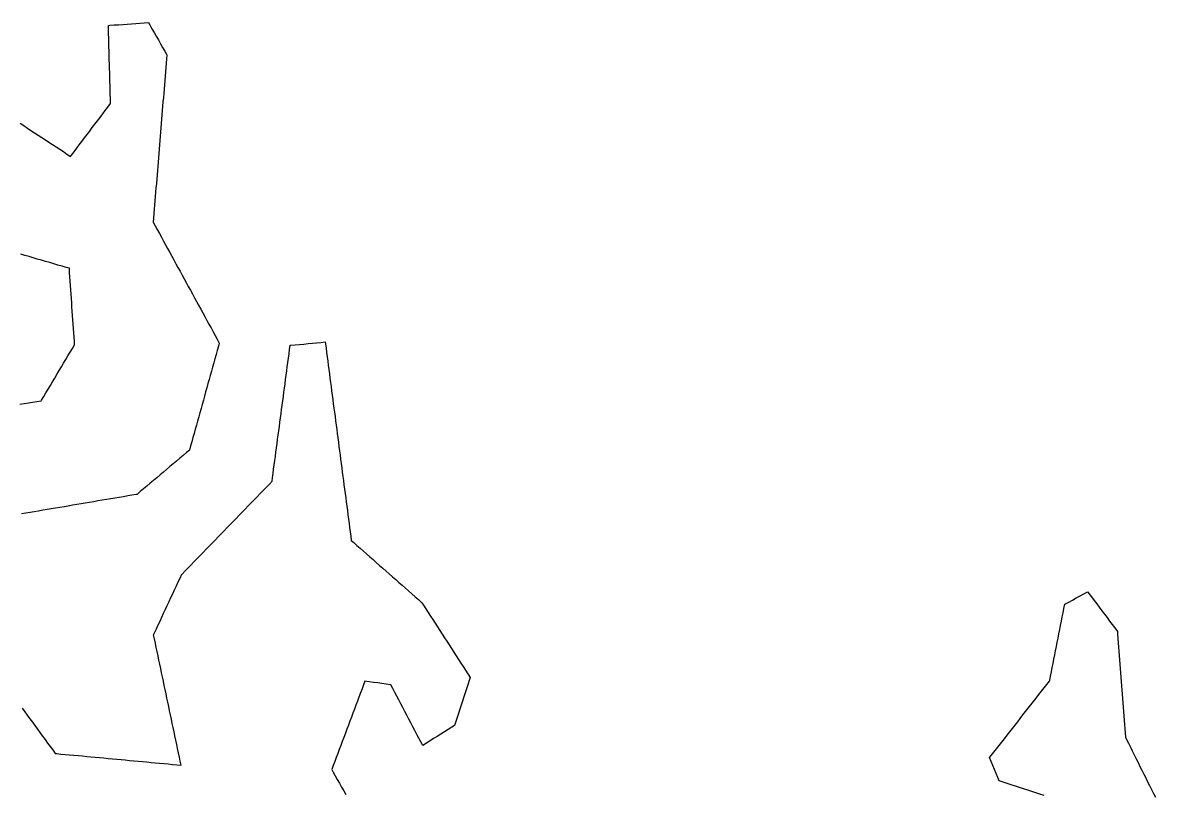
# Model space of a CAD drawing. Header units: millimetres. Extents: x 32 to 3054, y 42 to 5568.
# Drawn here: x 2369.1 to 2632.1, y 1832 to 2011.1 of the extents above; entities that cross this region are included whole.
import ezdxf

# ---------------------------------------------------------------- set-up
doc = ezdxf.new("R2010")
doc.units = ezdxf.units.MM
doc.layers.add('ALL_ISLANDS', color=7, linetype='Continuous')
doc.layers.add('OUTLINE_ISLAND_01', color=7, linetype='Continuous')

msp = doc.modelspace()

# ---------------------------------------------------------------- linework, layer by layer
at = {"layer": 'ALL_ISLANDS'}
for points in [[(2368.5481, 1987.7109), (2369.384, 1987.162), (2370.2199, 1986.6131), (2371.0558, 1986.0642), (2371.8917, 1985.5153), (2372.7276, 1984.9664), (2373.5634, 1984.4175), (2374.3993, 1983.8686), (2375.2352, 1983.3197), (2376.0711, 1982.7708), (2376.907, 1982.2219), (2377.7429, 1981.673), (2378.5788, 1981.1241), (2379.4147, 1980.5752), (2380.2506, 1980.0263), (2380.4685, 1980.3145), (2381.0718, 1981.112), (2381.6751, 1981.9095), (2382.2783, 1982.7071), (2382.8816, 1983.5046), (2383.4849, 1984.3021), (2384.0882, 1985.0997), (2384.6914, 1985.8972), (2385.2947, 1986.6947), (2385.898, 1987.4923), (2386.5012, 1988.2898), (2387.1045, 1989.0873), (2387.7078, 1989.8849), (2388.3111, 1990.6824), (2388.9143, 1991.4799), (2389.5176, 1992.2775), (2389.5133, 1992.4401), (2389.4866, 1993.4398), (2389.4598, 1994.4394), (2389.4331, 1995.4391), (2389.4064, 1996.4387), (2389.3797, 1997.4383), (2389.353, 1998.438), (2389.3262, 1999.4376), (2389.2995, 2000.4373), (2389.2728, 2001.4369), (2389.2461, 2002.4366), (2389.2194, 2003.4362), (2389.1926, 2004.4358), (2389.1659, 2005.4355), (2389.1392, 2006.4351), (2389.1125, 2007.4348), (2389.0858, 2008.4344), (2389.059, 2009.4341), (2389.0323, 2010.4337), (2389.3791, 2010.457), (2390.3768, 2010.5239), (2391.3746, 2010.5908), (2392.3723, 2010.6577), (2393.3701, 2010.7247), (2394.3678, 2010.7916), (2395.3656, 2010.8585), (2396.3634, 2010.9254), (2397.3611, 2010.9923), (2398.3589, 2011.0593), (2398.6548, 2010.5362), (2399.1472, 2009.6659), (2399.6397, 2008.7955), (2400.1321, 2007.9251), (2400.6245, 2007.0548), (2401.1169, 2006.1844), (2401.6094, 2005.3141), (2402.1018, 2004.4437), (2402.5942, 2003.5734), (2402.5173, 2002.6294), (2402.4361, 2001.6327), (2402.3549, 2000.636), (2402.2737, 1999.6393), (2402.1924, 1998.6426), (2402.1112, 1997.6459), (2402.03, 1996.6492), (2401.9488, 1995.6525), (2401.8676, 1994.6558), (2401.7864, 1993.6591), (2401.7052, 1992.6624), (2401.6239, 1991.6657), (2401.5427, 1990.669), (2401.4615, 1989.6723), (2401.3803, 1988.6756), (2401.2991, 1987.6789), (2401.2179, 1986.6822), (2401.1367, 1985.6855), (2401.0554, 1984.6888), (2400.9742, 1983.6921), (2400.893, 1982.6954), (2400.8118, 1981.6987), (2400.7306, 1980.702), (2400.6494, 1979.7053), (2400.5682, 1978.7086), (2400.4869, 1977.7119), (2400.4057, 1976.7152), (2400.3245, 1975.7185), (2400.2433, 1974.7219), (2400.1621, 1973.7252), (2400.0809, 1972.7285), (2399.9997, 1971.7318), (2399.9185, 1970.7351), (2399.8372, 1969.7384), (2399.756, 1968.7417), (2399.6748, 1967.745), (2399.5936, 1966.7483), (2399.5124, 1965.7516), (2399.4312, 1964.7549), (2399.8974, 1963.9025), (2400.3773, 1963.0252), (2400.8572, 1962.1478), (2401.3371, 1961.2705), (2401.817, 1960.3932), (2402.2969, 1959.5158), (2402.7768, 1958.6385), (2403.2567, 1957.7612), (2403.7366, 1956.8839), (2404.2164, 1956.0065), (2404.6963, 1955.1292), (2405.1762, 1954.2519), (2405.6561, 1953.3746), (2406.136, 1952.4972), (2406.6159, 1951.6199), (2407.0958, 1950.7426), (2407.5757, 1949.8652), (2408.0556, 1948.9879), (2408.5355, 1948.1106), (2409.0154, 1947.2333), (2409.4952, 1946.3559), (2409.9751, 1945.4786), (2410.455, 1944.6013), (2410.9349, 1943.7239), (2411.4148, 1942.8466), (2411.8947, 1941.9693), (2412.3746, 1941.092), (2412.8545, 1940.2146), (2413.3344, 1939.3373), (2413.8143, 1938.46), (2414.2942, 1937.5826), (2414.774, 1936.7053), (2414.5657, 1935.9589), (2414.2969, 1934.9957), (2414.028, 1934.0325), (2413.7592, 1933.0693), (2413.4904, 1932.1062), (2413.2215, 1931.143), (2412.9527, 1930.1798), (2412.6839, 1929.2166), (2412.415, 1928.2534), (2412.1462, 1927.2902), (2411.8773, 1926.327), (2411.6085, 1925.3639), (2411.3397, 1924.4007), (2411.0708, 1923.4375), (2410.802, 1922.4743), (2410.5332, 1921.5111), (2410.2643, 1920.5479), (2409.9955, 1919.5847), (2409.7267, 1918.6216), (2409.4578, 1917.6584), (2409.189, 1916.6952), (2408.9201, 1915.732), (2408.6513, 1914.7688), (2408.3825, 1913.8056), (2408.1136, 1912.8424), (2407.8448, 1911.8793), (2407.131, 1911.2755), (2406.3675, 1910.6297), (2405.604, 1909.9839), (2404.8405, 1909.338), (2404.077, 1908.6922), (2403.3135, 1908.0464), (2402.55, 1907.4006), (2401.7865, 1906.7548), (2401.023, 1906.109), (2400.2595, 1905.4632), (2399.496, 1904.8173), (2398.7325, 1904.1715), (2397.969, 1903.5257), (2397.2056, 1902.8799), (2396.4421, 1902.2341), (2395.6786, 1901.5883), (2395.4891, 1901.5563), (2394.503, 1901.3901), (2393.5169, 1901.2238), (2392.5308, 1901.0575), (2391.5447, 1900.8913), (2390.5586, 1900.725), (2389.5726, 1900.5587), (2388.5865, 1900.3924), (2387.6004, 1900.2262), (2386.6143, 1900.0599), (2385.6282, 1899.8936), (2384.6422, 1899.7274), (2383.6561, 1899.5611), (2382.67, 1899.3948), (2381.6839, 1899.2286), (2380.6978, 1899.0623), (2379.7118, 1898.896), (2378.7257, 1898.7297), (2377.7396, 1898.5635), (2376.7535, 1898.3972), (2375.7674, 1898.2309), (2374.7814, 1898.0647), (2373.7953, 1897.8984), (2372.8092, 1897.7321), (2371.8231, 1897.5659), (2370.837, 1897.3996), (2369.851, 1897.2333), (2368.8649, 1897.0671)], [(2368.4743, 1922.5205), (2369.4627, 1922.6725), (2370.451, 1922.8245), (2371.4394, 1922.9766), (2372.4278, 1923.1286), (2373.4162, 1923.2806), (2373.5046, 1923.4292), (2374.016, 1924.2885), (2374.5274, 1925.1478), (2375.0388, 1926.0071), (2375.5503, 1926.8665), (2376.0617, 1927.7258), (2376.5731, 1928.5851), (2377.0845, 1929.4445), (2377.596, 1930.3038), (2378.1074, 1931.1631), (2378.6188, 1932.0224), (2379.1302, 1932.8818), (2379.6417, 1933.7411), (2380.1531, 1934.6004), (2380.6645, 1935.4597), (2381.1759, 1936.3191), (2381.1227, 1937.0976), (2381.0544, 1938.0952), (2380.9861, 1939.0929), (2380.9178, 1940.0906), (2380.8496, 1941.0882), (2380.7813, 1942.0859), (2380.713, 1943.0836), (2380.6448, 1944.0812), (2380.5765, 1945.0789), (2380.5082, 1946.0766), (2380.4399, 1947.0742), (2380.3717, 1948.0719), (2380.3034, 1949.0696), (2380.2351, 1950.0672), (2380.1669, 1951.0649), (2380.0986, 1952.0626), (2380.0303, 1953.0602), (2379.962, 1954.0579), (2379.2468, 1954.2654), (2378.2864, 1954.544), (2377.326, 1954.8226), (2376.3656, 1955.1013), (2375.4052, 1955.3799), (2374.4448, 1955.6585), (2373.4844, 1955.9371), (2372.524, 1956.2158), (2371.5636, 1956.4944), (2370.6032, 1956.773), (2369.6428, 1957.0516), (2368.6824, 1957.3303)], [(2369.0138, 1851.961), (2369.6046, 1851.1542), (2370.1955, 1850.3474), (2370.7863, 1849.5406), (2371.3771, 1848.7338), (2371.9679, 1847.927), (2372.5588, 1847.1202), (2373.1496, 1846.3134), (2373.7404, 1845.5066), (2374.3312, 1844.6998), (2374.9221, 1843.893), (2375.5129, 1843.0862), (2376.1037, 1842.2794), (2376.6945, 1841.4726), (2377.0253, 1841.4419), (2378.021, 1841.3493), (2379.0167, 1841.2568), (2380.0124, 1841.1642), (2381.0081, 1841.0716), (2382.0038, 1840.9791), (2382.9995, 1840.8865), (2383.9952, 1840.794), (2384.991, 1840.7014), (2385.9867, 1840.6088), (2386.9824, 1840.5163), (2387.9781, 1840.4237), (2388.9738, 1840.3312), (2389.9695, 1840.2386), (2390.9652, 1840.146), (2391.9609, 1840.0535), (2392.9566, 1839.9609), (2393.9523, 1839.8684), (2394.948, 1839.7758), (2395.9437, 1839.6832), (2396.9394, 1839.5907), (2397.9351, 1839.4981), (2398.9309, 1839.4056), (2399.9266, 1839.313), (2400.9223, 1839.2204), (2401.918, 1839.1279), (2402.9137, 1839.0353), (2403.9094, 1838.9428), (2404.9051, 1838.8502), (2405.9008, 1838.7576), (2405.711, 1839.6587), (2405.505, 1840.6373), (2405.2989, 1841.6158), (2405.0928, 1842.5943), (2404.8867, 1843.5729), (2404.6806, 1844.5514), (2404.4746, 1845.5299), (2404.2685, 1846.5085), (2404.0624, 1847.487), (2403.8563, 1848.4655), (2403.6502, 1849.4441), (2403.4442, 1850.4226), (2403.2381, 1851.4011), (2403.032, 1852.3797), (2402.8259, 1853.3582), (2402.6198, 1854.3367), (2402.4138, 1855.3153), (2402.2077, 1856.2938), (2402.0016, 1857.2723), (2401.7955, 1858.2509), (2401.5894, 1859.2294), (2401.3834, 1860.208), (2401.1773, 1861.1865), (2400.9712, 1862.165), (2400.7651, 1863.1436), (2400.559, 1864.1221), (2400.353, 1865.1006), (2400.1469, 1866.0792), (2399.9408, 1867.0577), (2399.7347, 1868.0362), (2399.5286, 1869.0148), (2399.7466, 1869.4823), (2400.1691, 1870.3887), (2400.5916, 1871.295), (2401.0142, 1872.2014), (2401.4367, 1873.1077), (2401.8592, 1874.0141), (2402.2817, 1874.9204), (2402.7043, 1875.8268), (2403.1268, 1876.7331), (2403.5493, 1877.6395), (2403.9718, 1878.5458), (2404.3943, 1879.4522), (2404.8169, 1880.3585), (2405.2394, 1881.2649), (2405.6619, 1882.1712), (2406.0844, 1883.0776), (2406.1229, 1883.1172), (2406.8196, 1883.8346), (2407.5163, 1884.552), (2408.213, 1885.2694), (2408.9097, 1885.9867), (2409.6064, 1886.7041), (2410.3031, 1887.4215), (2410.9998, 1888.1388), (2411.6965, 1888.8562), (2412.3932, 1889.5736), (2413.0899, 1890.291), (2413.7865, 1891.0083), (2414.4832, 1891.7257), (2415.1799, 1892.4431), (2415.8766, 1893.1604), (2416.5733, 1893.8778), (2417.27, 1894.5952), (2417.9667, 1895.3126), (2418.6634, 1896.0299), (2419.3601, 1896.7473), (2420.0568, 1897.4647), (2420.7535, 1898.182), (2421.4501, 1898.8994), (2422.1468, 1899.6168), (2422.8435, 1900.3341), (2423.5402, 1901.0515), (2424.2369, 1901.7689), (2424.9336, 1902.4863), (2425.6303, 1903.2036), (2426.327, 1903.921), (2427.0237, 1904.6384), (2427.1331, 1905.4588), (2427.2654, 1906.45), (2427.3976, 1907.4413), (2427.5299, 1908.4325), (2427.6621, 1909.4237), (2427.7944, 1910.4149), (2427.9266, 1911.4061), (2428.0589, 1912.3973), (2428.1911, 1913.3886), (2428.3234, 1914.3798), (2428.4556, 1915.371), (2428.5879, 1916.3622), (2428.7201, 1917.3534), (2428.8524, 1918.3446), (2428.9846, 1919.3359), (2429.1169, 1920.3271), (2429.2491, 1921.3183), (2429.3813, 1922.3095), (2429.5136, 1923.3007), (2429.6458, 1924.2919), (2429.7781, 1925.2832), (2429.9103, 1926.2744), (2430.0426, 1927.2656), (2430.1748, 1928.2568), (2430.3071, 1929.248), (2430.4393, 1930.2392), (2430.5716, 1931.2305), (2430.7038, 1932.2217), (2430.8361, 1933.2129), (2430.9683, 1934.2041), (2431.1006, 1935.1953), (2431.2328, 1936.1865), (2431.3994, 1936.2024), (2432.3949, 1936.2971), (2433.3904, 1936.3918), (2434.3859, 1936.4865), (2435.3814, 1936.5812), (2436.3769, 1936.6759), (2437.3725, 1936.7706), (2438.368, 1936.8652), (2439.3635, 1936.9599), (2439.4223, 1936.5122), (2439.5527, 1935.5207), (2439.6831, 1934.5292), (2439.8134, 1933.5378), (2439.9438, 1932.5463), (2440.0742, 1931.5548), (2440.2045, 1930.5634), (2440.3349, 1929.5719), (2440.4653, 1928.5804), (2440.5956, 1927.589), (2440.726, 1926.5975), (2440.8564, 1925.606), (2440.9867, 1924.6146), (2441.1171, 1923.6231), (2441.2474, 1922.6316), (2441.3778, 1921.6402), (2441.5082, 1920.6487), (2441.6385, 1919.6572), (2441.7689, 1918.6658), (2441.8993, 1917.6743), (2442.0296, 1916.6828), (2442.16, 1915.6914), (2442.2904, 1914.6999), (2442.4207, 1913.7084), (2442.5511, 1912.717), (2442.6815, 1911.7255), (2442.8118, 1910.734), (2442.9422, 1909.7426), (2443.0726, 1908.7511), (2443.2029, 1907.7596), (2443.3333, 1906.7682), (2443.4637, 1905.7767), (2443.594, 1904.7852), (2443.7244, 1903.7938), (2443.8547, 1902.8023), (2443.9851, 1901.8108), (2444.1155, 1900.8194), (2444.2458, 1899.8279), (2444.3762, 1898.8364), (2444.5066, 1897.845), (2444.6369, 1896.8535), (2444.7673, 1895.8621), (2444.8977, 1894.8706), (2445.028, 1893.8791), (2445.1584, 1892.8877), (2445.2888, 1891.8962), (2445.4191, 1890.9047), (2445.9787, 1890.4118), (2446.7291, 1889.7508), (2447.4795, 1889.0898), (2448.2298, 1888.4288), (2448.9802, 1887.7678), (2449.7306, 1887.1068), (2450.481, 1886.4458), (2451.2314, 1885.7848), (2451.9818, 1885.1238), (2452.7321, 1884.4627), (2453.4825, 1883.8017), (2454.2329, 1883.1407), (2454.9833, 1882.4797), (2455.7337, 1881.8187), (2456.484, 1881.1577), (2457.2344, 1880.4967), (2457.9848, 1879.8357), (2458.7352, 1879.1747), (2459.4856, 1878.5137), (2460.236, 1877.8527), (2460.9863, 1877.1917), (2461.7367, 1876.5307), (2462.1529, 1875.889), (2462.6971, 1875.05), (2463.2412, 1874.211), (2463.7853, 1873.372), (2464.3295, 1872.533), (2464.8736, 1871.694), (2465.4178, 1870.855), (2465.9619, 1870.016), (2466.5061, 1869.177), (2467.0502, 1868.338), (2467.5943, 1867.499), (2468.1385, 1866.66), (2468.6826, 1865.821), (2469.2268, 1864.982), (2469.7709, 1864.1431), (2470.315, 1863.3041), (2470.8592, 1862.4651), (2471.4033, 1861.6261), (2471.9475, 1860.7871), (2472.4916, 1859.9481), (2473.0358, 1859.1091), (2472.8008, 1858.3878), (2472.4911, 1857.437), (2472.1813, 1856.4862), (2471.8716, 1855.5353), (2471.5619, 1854.5845), (2471.2521, 1853.6337), (2470.9424, 1852.6829), (2470.6326, 1851.732), (2470.3229, 1850.7812), (2470.0132, 1849.8304), (2469.7034, 1848.8796), (2469.3937, 1847.9288), (2468.7908, 1847.5546), (2467.9412, 1847.0272), (2467.0916, 1846.4998), (2466.2419, 1845.9724), (2465.3923, 1845.4451), (2464.5427, 1844.9177), (2463.693, 1844.3903), (2462.8434, 1843.8629), (2461.9938, 1843.3356), (2461.5737, 1844.1373), (2461.1095, 1845.023), (2460.6454, 1845.9088), (2460.1812, 1846.7946), (2459.7171, 1847.6803), (2459.253, 1848.5661), (2458.7888, 1849.4518), (2458.3247, 1850.3376), (2457.8605, 1851.2234), (2457.3964, 1852.1091), (2456.9322, 1852.9949), (2456.4681, 1853.8806), (2456.004, 1854.7664), (2455.5398, 1855.6522), (2455.0757, 1856.5379), (2454.6115, 1857.4237), (2454.5279, 1857.4347), (2453.5365, 1857.5658), (2452.5451, 1857.6968), (2451.5538, 1857.8279), (2450.5624, 1857.9589), (2449.571, 1858.0899), (2448.5796, 1858.221), (2448.2645, 1857.3832), (2447.9123, 1856.4472), (2447.5602, 1855.5113), (2447.2081, 1854.5753), (2446.856, 1853.6393), (2446.5039, 1852.7034), (2446.1518, 1851.7674), (2445.7997, 1850.8315), (2445.4476, 1849.8955), (2445.0955, 1848.9596), (2444.7433, 1848.0236), (2444.3912, 1847.0876), (2444.0391, 1846.1517), (2443.687, 1845.2157), (2443.3349, 1844.2798), (2442.9828, 1843.3438), (2442.6307, 1842.4078), (2442.2786, 1841.4719), (2441.9265, 1840.5359), (2441.5744, 1839.6), (2441.2222, 1838.664), (2440.8701, 1837.7281), (2441.193, 1837.1563), (2441.6847, 1836.2856), (2442.1764, 1835.4148), (2442.6681, 1834.544), (2443.1598, 1833.6733), (2443.6515, 1832.8025), (2444.1432, 1831.9317)], [(2606.2477, 1831.707), (2605.2983, 1832.0209), (2604.3488, 1832.3349), (2603.3994, 1832.6489), (2602.45, 1832.9629), (2601.5006, 1833.2769), (2600.5511, 1833.5909), (2599.6017, 1833.9049), (2598.6523, 1834.2188), (2597.7029, 1834.5328), (2596.7534, 1834.8468), (2595.804, 1835.1608), (2595.4992, 1835.9028), (2595.1192, 1836.8278), (2594.7392, 1837.7527), (2594.3592, 1838.6777), (2593.9792, 1839.6027), (2593.5992, 1840.5277), (2593.9458, 1840.9687), (2594.5638, 1841.7549), (2595.1818, 1842.5411), (2595.7997, 1843.3273), (2596.4177, 1844.1135), (2597.0357, 1844.8997), (2597.6537, 1845.6859), (2598.2717, 1846.4721), (2598.8896, 1847.2582), (2599.5076, 1848.0444), (2600.1256, 1848.8306), (2600.7436, 1849.6168), (2601.3616, 1850.403), (2601.9795, 1851.1892), (2602.5975, 1851.9754), (2603.2155, 1852.7616), (2603.8335, 1853.5478), (2604.4514, 1854.334), (2605.0694, 1855.1202), (2605.6874, 1855.9064), (2606.3054, 1856.6926), (2606.9234, 1857.4788), (2607.5413, 1858.265), (2607.5769, 1858.4454), (2607.7699, 1859.4266), (2607.963, 1860.4078), (2608.1561, 1861.389), (2608.3491, 1862.3702), (2608.5422, 1863.3514), (2608.7353, 1864.3326), (2608.9284, 1865.3137), (2609.1214, 1866.2949), (2609.3145, 1867.2761), (2609.5076, 1868.2573), (2609.7006, 1869.2385), (2609.8937, 1870.2197), (2610.0868, 1871.2008), (2610.2799, 1872.182), (2610.4729, 1873.1632), (2610.666, 1874.1444), (2610.8591, 1875.1256), (2611.0521, 1876.1068), (2611.0887, 1876.1267), (2611.9666, 1876.6055), (2612.8445, 1877.0843), (2613.7225, 1877.5631), (2614.6004, 1878.0419), (2615.4783, 1878.5207), (2616.3562, 1878.9995), (2616.6668, 1878.5859), (2617.2673, 1877.7863), (2617.8678, 1876.9867), (2618.4683, 1876.1871), (2619.0688, 1875.3874), (2619.6693, 1874.5878), (2620.2698, 1873.7882), (2620.8703, 1872.9886), (2621.4709, 1872.189), (2622.0714, 1871.3893), (2622.6719, 1870.5897), (2623.2724, 1869.7901), (2623.3197, 1869.169), (2623.3958, 1868.1719), (2623.4718, 1867.1748), (2623.5479, 1866.1777), (2623.6239, 1865.1806), (2623.7, 1864.1835), (2623.776, 1863.1864), (2623.8521, 1862.1893), (2623.9281, 1861.1922), (2624.0042, 1860.1951), (2624.0802, 1859.198), (2624.1563, 1858.2009), (2624.2323, 1857.2038), (2624.3083, 1856.2067), (2624.3844, 1855.2096), (2624.4604, 1854.2125), (2624.5365, 1853.2154), (2624.6125, 1852.2183), (2624.6886, 1851.2212), (2624.7646, 1850.224), (2624.8407, 1849.2269), (2624.9167, 1848.2298), (2624.9928, 1847.2327), (2625.0688, 1846.2356), (2625.1449, 1845.2385), (2625.3936, 1844.7397), (2625.8399, 1843.8448), (2626.2862, 1842.9499), (2626.7325, 1842.055), (2627.1788, 1841.1602), (2627.6251, 1840.2653), (2628.0714, 1839.3704), (2628.5177, 1838.4755), (2628.9639, 1837.5806), (2629.4102, 1836.6857), (2629.8565, 1835.7908), (2630.3028, 1834.8959), (2630.7491, 1834.001), (2631.1954, 1833.1062), (2631.6417, 1832.2113), (2632.088, 1831.3164)]]:
    msp.add_lwpolyline(points, dxfattribs=at)
at = {"layer": 'OUTLINE_ISLAND_01'}
for points in [[(2368.5481, 1987.7109), (2369.384, 1987.162), (2370.2199, 1986.6131), (2371.0558, 1986.0642), (2371.8917, 1985.5153), (2372.7276, 1984.9664), (2373.5634, 1984.4175), (2374.3993, 1983.8686), (2375.2352, 1983.3197), (2376.0711, 1982.7708), (2376.907, 1982.2219), (2377.7429, 1981.673), (2378.5788, 1981.1241), (2379.4147, 1980.5752), (2380.2506, 1980.0263), (2380.4685, 1980.3145), (2381.0718, 1981.112), (2381.6751, 1981.9095), (2382.2783, 1982.7071), (2382.8816, 1983.5046), (2383.4849, 1984.3021), (2384.0882, 1985.0997), (2384.6914, 1985.8972), (2385.2947, 1986.6947), (2385.898, 1987.4923), (2386.5012, 1988.2898), (2387.1045, 1989.0873), (2387.7078, 1989.8849), (2388.3111, 1990.6824), (2388.9143, 1991.4799), (2389.5176, 1992.2775), (2389.5133, 1992.4401), (2389.4866, 1993.4398), (2389.4598, 1994.4394), (2389.4331, 1995.4391), (2389.4064, 1996.4387), (2389.3797, 1997.4383), (2389.353, 1998.438), (2389.3262, 1999.4376), (2389.2995, 2000.4373), (2389.2728, 2001.4369), (2389.2461, 2002.4366), (2389.2194, 2003.4362), (2389.1926, 2004.4358), (2389.1659, 2005.4355), (2389.1392, 2006.4351), (2389.1125, 2007.4348), (2389.0858, 2008.4344), (2389.059, 2009.4341), (2389.0323, 2010.4337), (2389.3791, 2010.457), (2390.3768, 2010.5239), (2391.3746, 2010.5908), (2392.3723, 2010.6577), (2393.3701, 2010.7247), (2394.3678, 2010.7916), (2395.3656, 2010.8585), (2396.3634, 2010.9254), (2397.3611, 2010.9923), (2398.3589, 2011.0593), (2398.6548, 2010.5362), (2399.1472, 2009.6659), (2399.6397, 2008.7955), (2400.1321, 2007.9251), (2400.6245, 2007.0548), (2401.1169, 2006.1844), (2401.6094, 2005.3141), (2402.1018, 2004.4437), (2402.5942, 2003.5734), (2402.5173, 2002.6294), (2402.4361, 2001.6327), (2402.3549, 2000.636), (2402.2737, 1999.6393), (2402.1924, 1998.6426), (2402.1112, 1997.6459), (2402.03, 1996.6492), (2401.9488, 1995.6525), (2401.8676, 1994.6558), (2401.7864, 1993.6591), (2401.7052, 1992.6624), (2401.6239, 1991.6657), (2401.5427, 1990.669), (2401.4615, 1989.6723), (2401.3803, 1988.6756), (2401.2991, 1987.6789), (2401.2179, 1986.6822), (2401.1367, 1985.6855), (2401.0554, 1984.6888), (2400.9742, 1983.6921), (2400.893, 1982.6954), (2400.8118, 1981.6987), (2400.7306, 1980.702), (2400.6494, 1979.7053), (2400.5682, 1978.7086), (2400.4869, 1977.7119), (2400.4057, 1976.7152), (2400.3245, 1975.7185), (2400.2433, 1974.7219), (2400.1621, 1973.7252), (2400.0809, 1972.7285), (2399.9997, 1971.7318), (2399.9185, 1970.7351), (2399.8372, 1969.7384), (2399.756, 1968.7417), (2399.6748, 1967.745), (2399.5936, 1966.7483), (2399.5124, 1965.7516), (2399.4312, 1964.7549), (2399.8974, 1963.9025), (2400.3773, 1963.0252), (2400.8572, 1962.1478), (2401.3371, 1961.2705), (2401.817, 1960.3932), (2402.2969, 1959.5158), (2402.7768, 1958.6385), (2403.2567, 1957.7612), (2403.7366, 1956.8839), (2404.2164, 1956.0065), (2404.6963, 1955.1292), (2405.1762, 1954.2519), (2405.6561, 1953.3746), (2406.136, 1952.4972), (2406.6159, 1951.6199), (2407.0958, 1950.7426), (2407.5757, 1949.8652), (2408.0556, 1948.9879), (2408.5355, 1948.1106), (2409.0154, 1947.2333), (2409.4952, 1946.3559), (2409.9751, 1945.4786), (2410.455, 1944.6013), (2410.9349, 1943.7239), (2411.4148, 1942.8466), (2411.8947, 1941.9693), (2412.3746, 1941.092), (2412.8545, 1940.2146), (2413.3344, 1939.3373), (2413.8143, 1938.46), (2414.2942, 1937.5826), (2414.774, 1936.7053), (2414.5657, 1935.9589), (2414.2969, 1934.9957), (2414.028, 1934.0325), (2413.7592, 1933.0693), (2413.4904, 1932.1062), (2413.2215, 1931.143), (2412.9527, 1930.1798), (2412.6839, 1929.2166), (2412.415, 1928.2534), (2412.1462, 1927.2902), (2411.8773, 1926.327), (2411.6085, 1925.3639), (2411.3397, 1924.4007), (2411.0708, 1923.4375), (2410.802, 1922.4743), (2410.5332, 1921.5111), (2410.2643, 1920.5479), (2409.9955, 1919.5847), (2409.7267, 1918.6216), (2409.4578, 1917.6584), (2409.189, 1916.6952), (2408.9201, 1915.732), (2408.6513, 1914.7688), (2408.3825, 1913.8056), (2408.1136, 1912.8424), (2407.8448, 1911.8793), (2407.131, 1911.2755), (2406.3675, 1910.6297), (2405.604, 1909.9839), (2404.8405, 1909.338), (2404.077, 1908.6922), (2403.3135, 1908.0464), (2402.55, 1907.4006), (2401.7865, 1906.7548), (2401.023, 1906.109), (2400.2595, 1905.4632), (2399.496, 1904.8173), (2398.7325, 1904.1715), (2397.969, 1903.5257), (2397.2056, 1902.8799), (2396.4421, 1902.2341), (2395.6786, 1901.5883), (2395.4891, 1901.5563), (2394.503, 1901.3901), (2393.5169, 1901.2238), (2392.5308, 1901.0575), (2391.5447, 1900.8913), (2390.5586, 1900.725), (2389.5726, 1900.5587), (2388.5865, 1900.3924), (2387.6004, 1900.2262), (2386.6143, 1900.0599), (2385.6282, 1899.8936), (2384.6422, 1899.7274), (2383.6561, 1899.5611), (2382.67, 1899.3948), (2381.6839, 1899.2286), (2380.6978, 1899.0623), (2379.7118, 1898.896), (2378.7257, 1898.7297), (2377.7396, 1898.5635), (2376.7535, 1898.3972), (2375.7674, 1898.2309), (2374.7814, 1898.0647), (2373.7953, 1897.8984), (2372.8092, 1897.7321), (2371.8231, 1897.5659), (2370.837, 1897.3996), (2369.851, 1897.2333), (2368.8649, 1897.0671)], [(2368.4743, 1922.5205), (2369.4627, 1922.6725), (2370.451, 1922.8245), (2371.4394, 1922.9766), (2372.4278, 1923.1286), (2373.4162, 1923.2806), (2373.5046, 1923.4292), (2374.016, 1924.2885), (2374.5274, 1925.1478), (2375.0388, 1926.0071), (2375.5503, 1926.8665), (2376.0617, 1927.7258), (2376.5731, 1928.5851), (2377.0845, 1929.4445), (2377.596, 1930.3038), (2378.1074, 1931.1631), (2378.6188, 1932.0224), (2379.1302, 1932.8818), (2379.6417, 1933.7411), (2380.1531, 1934.6004), (2380.6645, 1935.4597), (2381.1759, 1936.3191), (2381.1227, 1937.0976), (2381.0544, 1938.0952), (2380.9861, 1939.0929), (2380.9178, 1940.0906), (2380.8496, 1941.0882), (2380.7813, 1942.0859), (2380.713, 1943.0836), (2380.6448, 1944.0812), (2380.5765, 1945.0789), (2380.5082, 1946.0766), (2380.4399, 1947.0742), (2380.3717, 1948.0719), (2380.3034, 1949.0696), (2380.2351, 1950.0672), (2380.1669, 1951.0649), (2380.0986, 1952.0626), (2380.0303, 1953.0602), (2379.962, 1954.0579), (2379.2468, 1954.2654), (2378.2864, 1954.544), (2377.326, 1954.8226), (2376.3656, 1955.1013), (2375.4052, 1955.3799), (2374.4448, 1955.6585), (2373.4844, 1955.9371), (2372.524, 1956.2158), (2371.5636, 1956.4944), (2370.6032, 1956.773), (2369.6428, 1957.0516), (2368.6824, 1957.3303)], [(2369.0138, 1851.961), (2369.6046, 1851.1542), (2370.1955, 1850.3474), (2370.7863, 1849.5406), (2371.3771, 1848.7338), (2371.9679, 1847.927), (2372.5588, 1847.1202), (2373.1496, 1846.3134), (2373.7404, 1845.5066), (2374.3312, 1844.6998), (2374.9221, 1843.893), (2375.5129, 1843.0862), (2376.1037, 1842.2794), (2376.6945, 1841.4726), (2377.0253, 1841.4419), (2378.021, 1841.3493), (2379.0167, 1841.2568), (2380.0124, 1841.1642), (2381.0081, 1841.0716), (2382.0038, 1840.9791), (2382.9995, 1840.8865), (2383.9952, 1840.794), (2384.991, 1840.7014), (2385.9867, 1840.6088), (2386.9824, 1840.5163), (2387.9781, 1840.4237), (2388.9738, 1840.3312), (2389.9695, 1840.2386), (2390.9652, 1840.146), (2391.9609, 1840.0535), (2392.9566, 1839.9609), (2393.9523, 1839.8684), (2394.948, 1839.7758), (2395.9437, 1839.6832), (2396.9394, 1839.5907), (2397.9351, 1839.4981), (2398.9309, 1839.4056), (2399.9266, 1839.313), (2400.9223, 1839.2204), (2401.918, 1839.1279), (2402.9137, 1839.0353), (2403.9094, 1838.9428), (2404.9051, 1838.8502), (2405.9008, 1838.7576), (2405.711, 1839.6587), (2405.505, 1840.6373), (2405.2989, 1841.6158), (2405.0928, 1842.5943), (2404.8867, 1843.5729), (2404.6806, 1844.5514), (2404.4746, 1845.5299), (2404.2685, 1846.5085), (2404.0624, 1847.487), (2403.8563, 1848.4655), (2403.6502, 1849.4441), (2403.4442, 1850.4226), (2403.2381, 1851.4011), (2403.032, 1852.3797), (2402.8259, 1853.3582), (2402.6198, 1854.3367), (2402.4138, 1855.3153), (2402.2077, 1856.2938), (2402.0016, 1857.2723), (2401.7955, 1858.2509), (2401.5894, 1859.2294), (2401.3834, 1860.208), (2401.1773, 1861.1865), (2400.9712, 1862.165), (2400.7651, 1863.1436), (2400.559, 1864.1221), (2400.353, 1865.1006), (2400.1469, 1866.0792), (2399.9408, 1867.0577), (2399.7347, 1868.0362), (2399.5286, 1869.0148), (2399.7466, 1869.4823), (2400.1691, 1870.3887), (2400.5916, 1871.295), (2401.0142, 1872.2014), (2401.4367, 1873.1077), (2401.8592, 1874.0141), (2402.2817, 1874.9204), (2402.7043, 1875.8268), (2403.1268, 1876.7331), (2403.5493, 1877.6395), (2403.9718, 1878.5458), (2404.3943, 1879.4522), (2404.8169, 1880.3585), (2405.2394, 1881.2649), (2405.6619, 1882.1712), (2406.0844, 1883.0776), (2406.1229, 1883.1172), (2406.8196, 1883.8346), (2407.5163, 1884.552), (2408.213, 1885.2694), (2408.9097, 1885.9867), (2409.6064, 1886.7041), (2410.3031, 1887.4215), (2410.9998, 1888.1388), (2411.6965, 1888.8562), (2412.3932, 1889.5736), (2413.0899, 1890.291), (2413.7865, 1891.0083), (2414.4832, 1891.7257), (2415.1799, 1892.4431), (2415.8766, 1893.1604), (2416.5733, 1893.8778), (2417.27, 1894.5952), (2417.9667, 1895.3126), (2418.6634, 1896.0299), (2419.3601, 1896.7473), (2420.0568, 1897.4647), (2420.7535, 1898.182), (2421.4501, 1898.8994), (2422.1468, 1899.6168), (2422.8435, 1900.3341), (2423.5402, 1901.0515), (2424.2369, 1901.7689), (2424.9336, 1902.4863), (2425.6303, 1903.2036), (2426.327, 1903.921), (2427.0237, 1904.6384), (2427.1331, 1905.4588), (2427.2654, 1906.45), (2427.3976, 1907.4413), (2427.5299, 1908.4325), (2427.6621, 1909.4237), (2427.7944, 1910.4149), (2427.9266, 1911.4061), (2428.0589, 1912.3973), (2428.1911, 1913.3886), (2428.3234, 1914.3798), (2428.4556, 1915.371), (2428.5879, 1916.3622), (2428.7201, 1917.3534), (2428.8524, 1918.3446), (2428.9846, 1919.3359), (2429.1169, 1920.3271), (2429.2491, 1921.3183), (2429.3813, 1922.3095), (2429.5136, 1923.3007), (2429.6458, 1924.2919), (2429.7781, 1925.2832), (2429.9103, 1926.2744), (2430.0426, 1927.2656), (2430.1748, 1928.2568), (2430.3071, 1929.248), (2430.4393, 1930.2392), (2430.5716, 1931.2305), (2430.7038, 1932.2217), (2430.8361, 1933.2129), (2430.9683, 1934.2041), (2431.1006, 1935.1953), (2431.2328, 1936.1865), (2431.3994, 1936.2024), (2432.3949, 1936.2971), (2433.3904, 1936.3918), (2434.3859, 1936.4865), (2435.3814, 1936.5812), (2436.3769, 1936.6759), (2437.3725, 1936.7706), (2438.368, 1936.8652), (2439.3635, 1936.9599), (2439.4223, 1936.5122), (2439.5527, 1935.5207), (2439.6831, 1934.5292), (2439.8134, 1933.5378), (2439.9438, 1932.5463), (2440.0742, 1931.5548), (2440.2045, 1930.5634), (2440.3349, 1929.5719), (2440.4653, 1928.5804), (2440.5956, 1927.589), (2440.726, 1926.5975), (2440.8564, 1925.606), (2440.9867, 1924.6146), (2441.1171, 1923.6231), (2441.2474, 1922.6316), (2441.3778, 1921.6402), (2441.5082, 1920.6487), (2441.6385, 1919.6572), (2441.7689, 1918.6658), (2441.8993, 1917.6743), (2442.0296, 1916.6828), (2442.16, 1915.6914), (2442.2904, 1914.6999), (2442.4207, 1913.7084), (2442.5511, 1912.717), (2442.6815, 1911.7255), (2442.8118, 1910.734), (2442.9422, 1909.7426), (2443.0726, 1908.7511), (2443.2029, 1907.7596), (2443.3333, 1906.7682), (2443.4637, 1905.7767), (2443.594, 1904.7852), (2443.7244, 1903.7938), (2443.8547, 1902.8023), (2443.9851, 1901.8108), (2444.1155, 1900.8194), (2444.2458, 1899.8279), (2444.3762, 1898.8364), (2444.5066, 1897.845), (2444.6369, 1896.8535), (2444.7673, 1895.8621), (2444.8977, 1894.8706), (2445.028, 1893.8791), (2445.1584, 1892.8877), (2445.2888, 1891.8962), (2445.4191, 1890.9047), (2445.9787, 1890.4118), (2446.7291, 1889.7508), (2447.4795, 1889.0898), (2448.2298, 1888.4288), (2448.9802, 1887.7678), (2449.7306, 1887.1068), (2450.481, 1886.4458), (2451.2314, 1885.7848), (2451.9818, 1885.1238), (2452.7321, 1884.4627), (2453.4825, 1883.8017), (2454.2329, 1883.1407), (2454.9833, 1882.4797), (2455.7337, 1881.8187), (2456.484, 1881.1577), (2457.2344, 1880.4967), (2457.9848, 1879.8357), (2458.7352, 1879.1747), (2459.4856, 1878.5137), (2460.236, 1877.8527), (2460.9863, 1877.1917), (2461.7367, 1876.5307), (2462.1529, 1875.889), (2462.6971, 1875.05), (2463.2412, 1874.211), (2463.7853, 1873.372), (2464.3295, 1872.533), (2464.8736, 1871.694), (2465.4178, 1870.855), (2465.9619, 1870.016), (2466.5061, 1869.177), (2467.0502, 1868.338), (2467.5943, 1867.499), (2468.1385, 1866.66), (2468.6826, 1865.821), (2469.2268, 1864.982), (2469.7709, 1864.1431), (2470.315, 1863.3041), (2470.8592, 1862.4651), (2471.4033, 1861.6261), (2471.9475, 1860.7871), (2472.4916, 1859.9481), (2473.0358, 1859.1091), (2472.8008, 1858.3878), (2472.4911, 1857.437), (2472.1813, 1856.4862), (2471.8716, 1855.5353), (2471.5619, 1854.5845), (2471.2521, 1853.6337), (2470.9424, 1852.6829), (2470.6326, 1851.732), (2470.3229, 1850.7812), (2470.0132, 1849.8304), (2469.7034, 1848.8796), (2469.3937, 1847.9288), (2468.7908, 1847.5546), (2467.9412, 1847.0272), (2467.0916, 1846.4998), (2466.2419, 1845.9724), (2465.3923, 1845.4451), (2464.5427, 1844.9177), (2463.693, 1844.3903), (2462.8434, 1843.8629), (2461.9938, 1843.3356), (2461.5737, 1844.1373), (2461.1095, 1845.023), (2460.6454, 1845.9088), (2460.1812, 1846.7946), (2459.7171, 1847.6803), (2459.253, 1848.5661), (2458.7888, 1849.4518), (2458.3247, 1850.3376), (2457.8605, 1851.2234), (2457.3964, 1852.1091), (2456.9322, 1852.9949), (2456.4681, 1853.8806), (2456.004, 1854.7664), (2455.5398, 1855.6522), (2455.0757, 1856.5379), (2454.6115, 1857.4237), (2454.5279, 1857.4347), (2453.5365, 1857.5658), (2452.5451, 1857.6968), (2451.5538, 1857.8279), (2450.5624, 1857.9589), (2449.571, 1858.0899), (2448.5796, 1858.221), (2448.2645, 1857.3832), (2447.9123, 1856.4472), (2447.5602, 1855.5113), (2447.2081, 1854.5753), (2446.856, 1853.6393), (2446.5039, 1852.7034), (2446.1518, 1851.7674), (2445.7997, 1850.8315), (2445.4476, 1849.8955), (2445.0955, 1848.9596), (2444.7433, 1848.0236), (2444.3912, 1847.0876), (2444.0391, 1846.1517), (2443.687, 1845.2157), (2443.3349, 1844.2798), (2442.9828, 1843.3438), (2442.6307, 1842.4078), (2442.2786, 1841.4719), (2441.9265, 1840.5359), (2441.5744, 1839.6), (2441.2222, 1838.664), (2440.8701, 1837.7281), (2441.193, 1837.1563), (2441.6847, 1836.2856), (2442.1764, 1835.4148), (2442.6681, 1834.544), (2443.1598, 1833.6733), (2443.6515, 1832.8025), (2444.1432, 1831.9317)], [(2606.2477, 1831.707), (2605.2983, 1832.0209), (2604.3488, 1832.3349), (2603.3994, 1832.6489), (2602.45, 1832.9629), (2601.5006, 1833.2769), (2600.5511, 1833.5909), (2599.6017, 1833.9049), (2598.6523, 1834.2188), (2597.7029, 1834.5328), (2596.7534, 1834.8468), (2595.804, 1835.1608), (2595.4992, 1835.9028), (2595.1192, 1836.8278), (2594.7392, 1837.7527), (2594.3592, 1838.6777), (2593.9792, 1839.6027), (2593.5992, 1840.5277), (2593.9458, 1840.9687), (2594.5638, 1841.7549), (2595.1818, 1842.5411), (2595.7997, 1843.3273), (2596.4177, 1844.1135), (2597.0357, 1844.8997), (2597.6537, 1845.6859), (2598.2717, 1846.4721), (2598.8896, 1847.2582), (2599.5076, 1848.0444), (2600.1256, 1848.8306), (2600.7436, 1849.6168), (2601.3616, 1850.403), (2601.9795, 1851.1892), (2602.5975, 1851.9754), (2603.2155, 1852.7616), (2603.8335, 1853.5478), (2604.4514, 1854.334), (2605.0694, 1855.1202), (2605.6874, 1855.9064), (2606.3054, 1856.6926), (2606.9234, 1857.4788), (2607.5413, 1858.265), (2607.5769, 1858.4454), (2607.7699, 1859.4266), (2607.963, 1860.4078), (2608.1561, 1861.389), (2608.3491, 1862.3702), (2608.5422, 1863.3514), (2608.7353, 1864.3326), (2608.9284, 1865.3137), (2609.1214, 1866.2949), (2609.3145, 1867.2761), (2609.5076, 1868.2573), (2609.7006, 1869.2385), (2609.8937, 1870.2197), (2610.0868, 1871.2008), (2610.2799, 1872.182), (2610.4729, 1873.1632), (2610.666, 1874.1444), (2610.8591, 1875.1256), (2611.0521, 1876.1068), (2611.0887, 1876.1267), (2611.9666, 1876.6055), (2612.8445, 1877.0843), (2613.7225, 1877.5631), (2614.6004, 1878.0419), (2615.4783, 1878.5207), (2616.3562, 1878.9995), (2616.6668, 1878.5859), (2617.2673, 1877.7863), (2617.8678, 1876.9867), (2618.4683, 1876.1871), (2619.0688, 1875.3874), (2619.6693, 1874.5878), (2620.2698, 1873.7882), (2620.8703, 1872.9886), (2621.4709, 1872.189), (2622.0714, 1871.3893), (2622.6719, 1870.5897), (2623.2724, 1869.7901), (2623.3197, 1869.169), (2623.3958, 1868.1719), (2623.4718, 1867.1748), (2623.5479, 1866.1777), (2623.6239, 1865.1806), (2623.7, 1864.1835), (2623.776, 1863.1864), (2623.8521, 1862.1893), (2623.9281, 1861.1922), (2624.0042, 1860.1951), (2624.0802, 1859.198), (2624.1563, 1858.2009), (2624.2323, 1857.2038), (2624.3083, 1856.2067), (2624.3844, 1855.2096), (2624.4604, 1854.2125), (2624.5365, 1853.2154), (2624.6125, 1852.2183), (2624.6886, 1851.2212), (2624.7646, 1850.224), (2624.8407, 1849.2269), (2624.9167, 1848.2298), (2624.9928, 1847.2327), (2625.0688, 1846.2356), (2625.1449, 1845.2385), (2625.3936, 1844.7397), (2625.8399, 1843.8448), (2626.2862, 1842.9499), (2626.7325, 1842.055), (2627.1788, 1841.1602), (2627.6251, 1840.2653), (2628.0714, 1839.3704), (2628.5177, 1838.4755), (2628.9639, 1837.5806), (2629.4102, 1836.6857), (2629.8565, 1835.7908), (2630.3028, 1834.8959), (2630.7491, 1834.001), (2631.1954, 1833.1062), (2631.6417, 1832.2113), (2632.088, 1831.3164)]]:
    msp.add_lwpolyline(points, dxfattribs=at)

doc.saveas('drawing.dxf')
